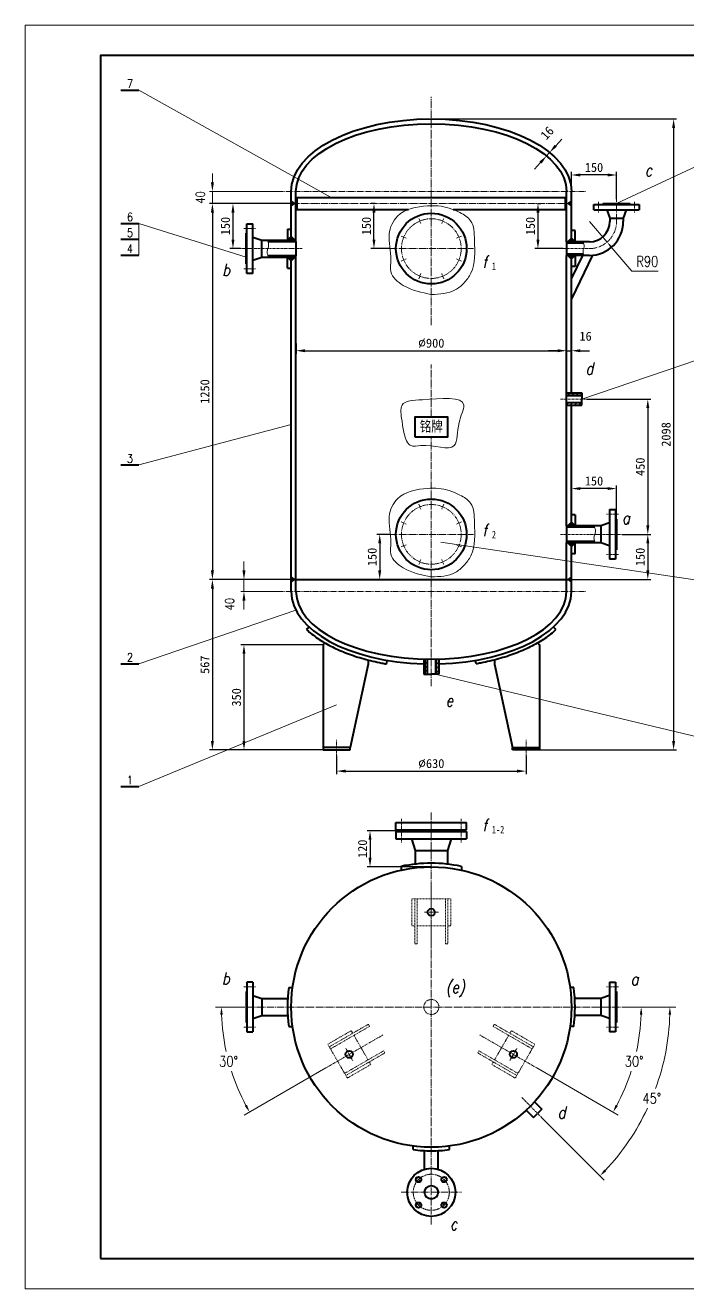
# Model space of a CAD drawing. Extents: x 588 to 20766, y -3362 to 2644.
# Drawn here: x 14826 to 17029, y -1827 to 2373 of the extents above; entities that cross this region are included whole.
import ezdxf
from ezdxf.enums import TextEntityAlignment as Align

# ---------------------------------------------------------------- set-up
doc = ezdxf.new("R2010")
doc.units = 0
doc.header["$LTSCALE"] = 10
doc.header["$PDMODE"] = 1
for name, pattern in [('JXX-L', [2.95, 1.9, -0.25, 0.15, -0.25, 0.15, -0.25]), ('XX-S', [0.5, 0.3, -0.2]), ('ZXX-L', [3.28, 2.5, -0.3, 0.18, -0.3]), ('ZXX-S', [1.27, 0.75, -0.2, 0.12, -0.2])]:
    doc.linetypes.add(name, pattern=pattern)
doc.layers.get('Defpoints').update_dxf_attribs({"linetype": 'CONTINUOUS'})
doc.layers.add('5剖面线层', color=2, linetype='CONTINUOUS')
for name, color, linetype, lineweight in [('A 粗实线', 1, 'CONTINUOUS', 40), ('B 细实线', 7, 'CONTINUOUS', 18), ('C 文 字', 2, 'CONTINUOUS', 20), ('D 短中心线', 3, 'ZXX-S', 18), ('E 长中心线', 3, 'ZXX-L', 18), ('F 短虚线', 6, 'XX-S', 20), ('I 长双点线', 3, 'JXX-L', 18), ('J 标注尺寸', 2, 'CONTINUOUS', 18)]:
    doc.layers.add(name, color=color, linetype=linetype, lineweight=lineweight)
doc.styles.add('ITALICT', font='ITALICT.shx', dxfattribs={"width": 0.7})
doc.styles.add('ROMANC', font='romanc', dxfattribs={"width": 0.7, "height": 6})
doc.styles.get("Standard").update_dxf_attribs({"font": 'SIMFANG.TTF'})
doc.styles.add('style2', font='SIMFANG.TTF', dxfattribs={"width": 0.7})
doc.styles.add('TH_GBDIM', font='romans.shx', dxfattribs={"width": 0.8, "bigfont": 'gbcbig.shx'})
doc.styles.add('标题中文', font='SIMFANG.TTF', dxfattribs={"width": 0.7})
doc.dimstyles.new('TH_GBDIM', dxfattribs={"dimscale": 10, "dimtxt": 3.5, "dimasz": 2.5, "dimexe": 2, "dimexo": 0, "dimgap": 1.5, "dimtad": 1, "dimdec": 1, "dimzin": 0, "dimdsep": 46, "dimtxsty": 'TH_GBDIM', "dimcen": 2.5, "dimclrd": 130, "dimclre": 130, "dimclrt": 3, "dimadec": 0, "dimazin": 0, "dimtfac": 0.714286, "dimtdec": 1, "dimtmove": 0, "dimatfit": 3, "dimfxl": 0, "dimtolj": 1, "dimtzin": 0, "dimlwd": -1, "dimlwe": -1, "dimarcsym": 0})
doc.dimstyles.new('通用标注4.0', dxfattribs={"dimscale": 10, "dimtxt": 3, "dimasz": 3, "dimexe": 1, "dimexo": 0, "dimgap": 1, "dimtad": 1, "dimdec": 0, "dimzin": 0, "dimdsep": 46, "dimtxsty": 'Standard', "dimcen": 0, "dimadec": 0, "dimazin": 0, "dimtfac": 0.375, "dimtdec": 0, "dimtmove": 2, "dimatfit": 3, "dimfxl": 0, "dimtzin": 0, "dimarcsym": 0})
pattern_1 = [(45, (-70.5965, 0), (-6.735192, 6.735192), [])]

# ---------------------------------------------------------------- blocks, each defined once
blk = doc.blocks.new('*D97')
at = {"layer": 'C 文 字', "color": 0, "lineweight": -2}
for p, q in [((16176.4, 2061.7), (16992.1, 2061.7)), ((16982.1, 2031.7), (16982.1, -6)), ((16536.4, -36), (16992.1, -36))]:
    blk.add_line(p, q, dxfattribs=at)
at = {"layer": 'C 文 字', "color": 0}
for points in [[(16977.1, 2031.7), (16987.1, 2031.7), (16982.1, 2061.7)], [(16977.1, -6), (16987.1, -6), (16982.1, -36)]]:
    blk.add_solid(points, dxfattribs=at)
at = {"layer": 'Defpoints', "color": 0}
for p in [(16176.4, 2061.7), (16536.4, -36), (16982.1, -36)]:
    blk.add_point(p, dxfattribs=at)
at = {"layer": 'C 文 字', "color": 0, "insert": (16957.1, 1012.9), "char_height": 30, "attachment_point": 5, "rotation": 90}
blk.add_mtext('2098', dxfattribs=at)
blk = doc.blocks.new('*D96')
at = {"layer": 'C 文 字', "color": 0, "lineweight": -2}
for p, q in [((15581.4, 530.7), (15438.4, 530.7)), ((15448.4, 500.7), (15448.4, -6)), ((15714.4, -36), (15438.4, -36))]:
    blk.add_line(p, q, dxfattribs=at)
at = {"layer": 'C 文 字', "color": 0}
for points in [[(15443.4, 500.7), (15453.4, 500.7), (15448.4, 530.7)], [(15443.4, -6), (15453.4, -6), (15448.4, -36)]]:
    blk.add_solid(points, dxfattribs=at)
at = {"layer": 'Defpoints', "color": 0}
for p in [(15581.4, 530.7), (15448.4, -36), (15714.4, -36)]:
    blk.add_point(p, dxfattribs=at)
at = {"layer": 'C 文 字', "color": 0, "insert": (15423.4, 247.4), "char_height": 30, "attachment_point": 5, "rotation": 90}
blk.add_mtext('567', dxfattribs=at)
blk = doc.blocks.new('*D95')
at = {"layer": 'C 文 字', "color": 0, "lineweight": -2}
for p, q in [((15861.4, -55.4), (15861.4, -116.2)), ((16491.4, -55.4), (16491.4, -116.2)), ((15891.4, -106.2), (16461.4, -106.2))]:
    blk.add_line(p, q, dxfattribs=at)
at = {"layer": 'C 文 字', "color": 0}
for points in [[(15891.4, -101.2), (15891.4, -111.2), (15861.4, -106.2)], [(16461.4, -101.2), (16461.4, -111.2), (16491.4, -106.2)]]:
    blk.add_solid(points, dxfattribs=at)
at = {"layer": 'Defpoints', "color": 0}
for p in [(15861.4, -55.4), (16491.4, -55.4), (16491.4, -106.2)]:
    blk.add_point(p, dxfattribs=at)
at = {"layer": 'C 文 字', "color": 0, "insert": (16176.4, -81.2), "char_height": 30, "attachment_point": 5}
blk.add_mtext('{\\Ftxt.shx;%%c}630', dxfattribs=at)
blk = doc.blocks.new('*D86')
at = {"layer": 'Defpoints', "color": 0}
for p in [(15816.4, 314), (15553.4, -36), (15816.4, -36)]:
    blk.add_point(p, dxfattribs=at)
at = {"layer": 'J 标注尺寸', "color": 0, "lineweight": -2}
for p, q in [((15816.4, 314), (15543.4, 314)), ((15553.4, 284), (15553.4, -6)), ((15816.4, -36), (15543.4, -36))]:
    blk.add_line(p, q, dxfattribs=at)
at = {"layer": 'J 标注尺寸', "color": 0}
for points in [[(15548.4, 284), (15558.4, 284), (15553.4, 314)], [(15548.4, -6), (15558.4, -6), (15553.4, -36)]]:
    blk.add_solid(points, dxfattribs=at)
at = {"layer": 'J 标注尺寸', "color": 0, "insert": (15528.4, 139), "char_height": 30, "attachment_point": 5, "rotation": 90}
blk.add_mtext('350', dxfattribs=at)
blk = doc.blocks.new('*D100')
at = {"layer": 'B 细实线', "color": 130}
for p, q in [((16702.4, 1720.7), (16760.9, 1652.3)), ((16777.1, 1633.4), (16843.7, 1555.6)), ((16843.7, 1555.6), (16930.7, 1555.6))]:
    blk.add_line(p, q, dxfattribs=at)
blk.add_solid([(16780.3, 1636.1), (16774, 1630.6), (16760.9, 1652.3)], dxfattribs=at)
at = {"layer": 'Defpoints', "color": 0}
for p in [(16702.4, 1720.7), (16760.9, 1652.3)]:
    blk.add_point(p, dxfattribs=at)
at = {"layer": 'B 细实线', "color": 3, "insert": (16894.7, 1588.1), "char_height": 35, "attachment_point": 5, "style": 'TH_GBDIM'}
blk.add_mtext('\\A1;R90{}{}', dxfattribs=at)
blk = doc.blocks.new('*D87')
at = {"layer": 'C 文 字', "color": 0, "lineweight": -2}
for p, q in [((15622.1, 1780.7), (15438.4, 1780.7)), ((15448.4, 1750.7), (15448.4, 560.7)), ((15726.4, 530.7), (15438.4, 530.7))]:
    blk.add_line(p, q, dxfattribs=at)
at = {"layer": 'C 文 字', "color": 0}
for points in [[(15443.4, 1750.7), (15453.4, 1750.7), (15448.4, 1780.7)], [(15443.4, 560.7), (15453.4, 560.7), (15448.4, 530.7)]]:
    blk.add_solid(points, dxfattribs=at)
at = {"layer": 'Defpoints', "color": 0}
for p in [(15622.1, 1780.7), (15448.4, 530.7), (15726.4, 530.7)]:
    blk.add_point(p, dxfattribs=at)
at = {"layer": 'C 文 字', "color": 0, "insert": (15423.4, 1155.7), "char_height": 30, "attachment_point": 5, "rotation": 90}
blk.add_mtext('1250', dxfattribs=at)
blk = doc.blocks.new('*D92')
at = {"layer": 'C 文 字', "color": 0, "lineweight": -2}
for p, q in [((16792.4, 731.7), (16792.4, 843)), ((16642.4, 838.1), (16642.4, 823)), ((16762.4, 833), (16672.4, 833))]:
    blk.add_line(p, q, dxfattribs=at)
at = {"layer": 'C 文 字', "color": 0}
for points in [[(16672.4, 838), (16672.4, 828), (16642.4, 833)], [(16762.4, 838), (16762.4, 828), (16792.4, 833)]]:
    blk.add_solid(points, dxfattribs=at)
at = {"layer": 'Defpoints', "color": 0}
for p in [(16642.4, 838.1), (16642.4, 833), (16792.4, 731.7)]:
    blk.add_point(p, dxfattribs=at)
at = {"layer": 'C 文 字', "color": 0, "insert": (16717.4, 858), "char_height": 30, "attachment_point": 5}
blk.add_mtext('150', dxfattribs=at)
blk = doc.blocks.new('*D91')
at = {"layer": 'C 文 字', "color": 0, "lineweight": -2}
for p, q in [((16693, 1130.7), (16906.3, 1130.7)), ((16896.3, 1100.7), (16896.3, 710.7)), ((16849.9, 680.7), (16906.3, 680.7))]:
    blk.add_line(p, q, dxfattribs=at)
at = {"layer": 'C 文 字', "color": 0}
for points in [[(16891.3, 1100.7), (16901.3, 1100.7), (16896.3, 1130.7)], [(16891.3, 710.7), (16901.3, 710.7), (16896.3, 680.7)]]:
    blk.add_solid(points, dxfattribs=at)
at = {"layer": 'Defpoints', "color": 0}
for p in [(16693, 1130.7), (16849.9, 680.7), (16896.3, 680.7)]:
    blk.add_point(p, dxfattribs=at)
at = {"layer": 'C 文 字', "color": 0, "insert": (16871.3, 905.7), "char_height": 30, "attachment_point": 5, "rotation": 90}
blk.add_mtext('450', dxfattribs=at)
blk = doc.blocks.new('*D90')
at = {"layer": 'C 文 字', "color": 0, "lineweight": -2}
for p, q in [((16811.4, 680.7), (16906.3, 680.7)), ((16896.3, 650.7), (16896.3, 560.7)), ((16626.4, 530.7), (16906.3, 530.7))]:
    blk.add_line(p, q, dxfattribs=at)
at = {"layer": 'C 文 字', "color": 0}
for points in [[(16891.3, 650.7), (16901.3, 650.7), (16896.3, 680.7)], [(16891.3, 560.7), (16901.3, 560.7), (16896.3, 530.7)]]:
    blk.add_solid(points, dxfattribs=at)
at = {"layer": 'Defpoints', "color": 0}
for p in [(16811.4, 680.7), (16626.4, 530.7), (16896.3, 530.7)]:
    blk.add_point(p, dxfattribs=at)
at = {"layer": 'C 文 字', "color": 0, "insert": (16871.3, 605.7), "char_height": 30, "attachment_point": 5, "rotation": 90}
blk.add_mtext('150', dxfattribs=at)
blk = doc.blocks.new('*D102')
at = {"layer": 'C 文 字', "color": 0}
for p, q in [((15553.4, 560.7), (15553.4, 590.7)), ((15604.6, 530.7), (15543.4, 530.7)), ((15553.4, 490.7), (15553.4, 530.7)), ((15666.3, 490.7), (15543.4, 490.7)), ((15553.4, 460.7), (15553.4, 430.7))]:
    blk.add_line(p, q, dxfattribs=at)
for points in [[(15548.4, 560.7), (15558.4, 560.7), (15553.4, 530.7)], [(15548.4, 460.7), (15558.4, 460.7), (15553.4, 490.7)]]:
    blk.add_solid(points, dxfattribs=at)
at = {"layer": 'Defpoints', "color": 0}
for p in [(15553.4, 530.7), (15604.6, 530.7), (15666.3, 490.7)]:
    blk.add_point(p, dxfattribs=at)
at = {"layer": 'C 文 字', "color": 0, "insert": (15505.4, 449), "char_height": 30, "attachment_point": 5, "rotation": 90, "style": 'TH_GBDIM'}
blk.add_mtext('40', dxfattribs=at)
blk = doc.blocks.new('*D98')
at = {"layer": 'C 文 字', "color": 0, "lineweight": -2}
for p, q in [((15726.4, 1315.5), (15726.4, 1281.2)), ((16626.4, 1315.5), (16626.4, 1281.2)), ((15756.4, 1291.2), (16596.4, 1291.2))]:
    blk.add_line(p, q, dxfattribs=at)
at = {"layer": 'C 文 字', "color": 0}
for points in [[(15756.4, 1296.2), (15756.4, 1286.2), (15726.4, 1291.2)], [(16596.4, 1296.2), (16596.4, 1286.2), (16626.4, 1291.2)]]:
    blk.add_solid(points, dxfattribs=at)
at = {"layer": 'Defpoints', "color": 0}
for p in [(15726.4, 1315.5), (16626.4, 1315.5), (16626.4, 1291.2)]:
    blk.add_point(p, dxfattribs=at)
at = {"layer": 'C 文 字', "color": 0, "insert": (16176.4, 1316.2), "char_height": 30, "attachment_point": 5}
blk.add_mtext('{\\Ftxt.shx;%%c}900', dxfattribs=at)
blk = doc.blocks.new('*D99')
at = {"layer": 'C 文 字', "color": 0, "lineweight": -2}
for p, q in [((16596.4, 1291.2), (16566.4, 1291.2)), ((16626.4, 1279.2), (16626.4, 1301.2)), ((16626.4, 1291.2), (16642.4, 1291.2)), ((16642.4, 1279.2), (16642.4, 1301.2)), ((16672.4, 1291.2), (16702.4, 1291.2))]:
    blk.add_line(p, q, dxfattribs=at)
at = {"layer": 'C 文 字', "color": 0}
for points in [[(16596.4, 1296.2), (16596.4, 1286.2), (16626.4, 1291.2)], [(16672.4, 1296.2), (16672.4, 1286.2), (16642.4, 1291.2)]]:
    blk.add_solid(points, dxfattribs=at)
at = {"layer": 'Defpoints', "color": 0}
for p in [(16626.4, 1279.2), (16642.4, 1291.2), (16642.4, 1279.2)]:
    blk.add_point(p, dxfattribs=at)
at = {"layer": 'C 文 字', "color": 0, "insert": (16689.3, 1339.2), "char_height": 30, "attachment_point": 5}
blk.add_mtext('16', dxfattribs=at)
blk = doc.blocks.new('*D93')
at = {"layer": 'C 文 字', "color": 0, "lineweight": -2}
for p, q in [((16642.4, 1794.9), (16642.4, 1885.4)), ((16762.4, 1875.4), (16672.4, 1875.4)), ((16792.4, 1794.9), (16792.4, 1885.4))]:
    blk.add_line(p, q, dxfattribs=at)
at = {"layer": 'C 文 字', "color": 0}
for points in [[(16672.4, 1880.4), (16672.4, 1870.4), (16642.4, 1875.4)], [(16762.4, 1880.4), (16762.4, 1870.4), (16792.4, 1875.4)]]:
    blk.add_solid(points, dxfattribs=at)
at = {"layer": 'Defpoints', "color": 0}
for p in [(16642.4, 1875.4), (16642.4, 1794.9), (16792.4, 1794.9)]:
    blk.add_point(p, dxfattribs=at)
at = {"layer": 'C 文 字', "color": 0, "insert": (16717.4, 1900.4), "char_height": 30, "attachment_point": 5}
blk.add_mtext('150', dxfattribs=at)
blk = doc.blocks.new('*D101')
at = {"layer": 'C 文 字', "color": 0}
for p, q in [((15448.4, 1850.7), (15448.4, 1880.7)), ((15666.3, 1820.7), (15438.4, 1820.7)), ((15448.4, 1780.7), (15448.4, 1820.7)), ((15666.3, 1780.7), (15438.4, 1780.7)), ((15448.4, 1750.7), (15448.4, 1720.7))]:
    blk.add_line(p, q, dxfattribs=at)
for points in [[(15443.4, 1850.7), (15453.4, 1850.7), (15448.4, 1820.7)], [(15443.4, 1750.7), (15453.4, 1750.7), (15448.4, 1780.7)]]:
    blk.add_solid(points, dxfattribs=at)
at = {"layer": 'Defpoints', "color": 0}
for p in [(15448.4, 1820.7), (15666.3, 1820.7), (15666.3, 1780.7)]:
    blk.add_point(p, dxfattribs=at)
at = {"layer": 'C 文 字', "color": 0, "insert": (15408.4, 1800.7), "char_height": 30, "attachment_point": 5, "rotation": 90, "style": 'TH_GBDIM'}
blk.add_mtext('40', dxfattribs=at)
blk = doc.blocks.new('*D88')
at = {"layer": 'C 文 字', "color": 0, "lineweight": -2}
for p, q in [((15730.4, 1780.7), (15506.8, 1780.7)), ((15516.8, 1750.7), (15516.8, 1660.7)), ((15541.4, 1630.7), (15506.8, 1630.7))]:
    blk.add_line(p, q, dxfattribs=at)
at = {"layer": 'C 文 字', "color": 0}
for points in [[(15511.8, 1750.7), (15521.8, 1750.7), (15516.8, 1780.7)], [(15511.8, 1660.7), (15521.8, 1660.7), (15516.8, 1630.7)]]:
    blk.add_solid(points, dxfattribs=at)
at = {"layer": 'Defpoints', "color": 0}
for p in [(15730.4, 1780.7), (15516.8, 1630.7), (15541.4, 1630.7)]:
    blk.add_point(p, dxfattribs=at)
at = {"layer": 'C 文 字', "color": 0, "insert": (15491.8, 1705.7), "char_height": 30, "attachment_point": 5, "rotation": 90}
blk.add_mtext('150', dxfattribs=at)
blk = doc.blocks.new('*D89')
at = {"layer": 'C 文 字', "color": 0, "lineweight": -2}
for p, q in [((16529.6, 1780.7), (16541, 1780.7)), ((16531, 1750.7), (16531, 1660.7)), ((16614.6, 1630.7), (16521, 1630.7))]:
    blk.add_line(p, q, dxfattribs=at)
at = {"layer": 'C 文 字', "color": 0}
for points in [[(16526, 1750.7), (16536, 1750.7), (16531, 1780.7)], [(16526, 1660.7), (16536, 1660.7), (16531, 1630.7)]]:
    blk.add_solid(points, dxfattribs=at)
at = {"layer": 'Defpoints', "color": 0}
for p in [(16529.6, 1780.7), (16531, 1630.7), (16614.6, 1630.7)]:
    blk.add_point(p, dxfattribs=at)
at = {"layer": 'C 文 字', "color": 0, "insert": (16506, 1705.7), "char_height": 30, "attachment_point": 5, "rotation": 90}
blk.add_mtext('150', dxfattribs=at)
blk = doc.blocks.new('*D94')
at = {"layer": 'C 文 字', "color": 0, "lineweight": -2}
for p, q in [((16590, 1972.5), (16610.1, 1994.8)), ((16570.6, 1929.3), (16552.3, 1945.7)), ((16559.7, 1939), (16569.9, 1950.3)), ((16580.7, 1940.5), (16562.5, 1957)), ((16539.6, 1916.7), (16519.5, 1894.5))]:
    blk.add_line(p, q, dxfattribs=at)
at = {"layer": 'C 文 字', "color": 0}
for points in [[(16586.3, 1975.9), (16593.7, 1969.2), (16569.9, 1950.3)], [(16535.9, 1920.1), (16543.4, 1913.4), (16559.7, 1939)]]:
    blk.add_solid(points, dxfattribs=at)
at = {"layer": 'Defpoints', "color": 0}
for p in [(16569.9, 1950.3), (16580.7, 1940.5), (16570.6, 1929.3)]:
    blk.add_point(p, dxfattribs=at)
at = {"layer": 'C 文 字', "color": 0, "insert": (16561.6, 2014.9), "char_height": 30, "attachment_point": 5, "rotation": 47.9231}
blk.add_mtext('16', dxfattribs=at)
blk = doc.blocks.new('*D105')
at = {"layer": 'B 细实线', "color": 130}
for p, q in [((16810.1, -890.4), (16989.9, -890.4)), ((16543.3, -1257.3), (16751.6, -1465.6))]:
    blk.add_line(p, q, dxfattribs=at)
for start, end in [(340.0178, 358.1949), (316.8051, 334.9355)]:
    blk.add_arc((16176.4, -890.4), 793.6, start, end, dxfattribs=at)
for points in [[(16965.4, -915.3), (16973.7, -915.4), (16969.9, -890.4)], [(16757.9, -1436.4), (16751.9, -1430.6), (16737.5, -1451.5)]]:
    blk.add_solid(points, dxfattribs=at)
at = {"layer": 'Defpoints', "color": 0}
for p in [(15530.9, -890.4), (16810.1, -890.4), (16477.4, -1191.4), (16543.3, -1257.3), (16863.6, -1287.1)]:
    blk.add_point(p, dxfattribs=at)
at = {"layer": 'B 细实线', "color": 3, "insert": (16909.5, -1194), "char_height": 35, "attachment_point": 5, "style": 'TH_GBDIM'}
blk.add_mtext('\\A1;45%%d{}{}', dxfattribs=at)
blk = doc.blocks.new('*D104')
at = {"layer": 'B 细实线', "color": 130}
for p, q in [((15542.6, -890.4), (15458.3, -890.4)), ((15825.6, -1092.9), (15554.5, -1249.4))]:
    blk.add_line(p, q, dxfattribs=at)
for start, end in [(182.0522, 192.2547), (197.781, 207.9478)]:
    blk.add_arc((16176.4, -890.4), 698, start, end, dxfattribs=at)
for points in [[(15474.6, -915.4), (15483, -915.3), (15478.3, -890.4)], [(15563.4, -1215.5), (15556.1, -1219.5), (15571.9, -1239.4)]]:
    blk.add_solid(points, dxfattribs=at)
at = {"layer": 'Defpoints', "color": 0}
for p in [(15542.6, -890.4), (16821.8, -890.4), (16015.3, -983.4), (15489, -1011.6), (15825.6, -1092.9)]:
    blk.add_point(p, dxfattribs=at)
at = {"layer": 'B 细实线', "color": 3, "insert": (15502.1, -1071), "char_height": 35, "attachment_point": 5, "style": 'TH_GBDIM'}
blk.add_mtext('\\A1;30%%d{}{}', dxfattribs=at)
blk = doc.blocks.new('*D103')
at = {"layer": 'B 细实线', "color": 130}
for p, q in [((16810.1, -890.4), (16894.4, -890.4)), ((16527.1, -1092.9), (16798.2, -1249.4))]:
    blk.add_line(p, q, dxfattribs=at)
for start, end in [(347.7453, 357.9478), (332.0522, 342.219)]:
    blk.add_arc((16176.4, -890.4), 698, start, end, dxfattribs=at)
for points in [[(16869.8, -915.3), (16878.1, -915.4), (16874.4, -890.4)], [(16796.6, -1219.5), (16789.3, -1215.5), (16780.9, -1239.4)]]:
    blk.add_solid(points, dxfattribs=at)
at = {"layer": 'Defpoints', "color": 0}
for p in [(15530.9, -890.4), (16810.1, -890.4), (16337.4, -983.4), (16527.1, -1092.9), (16832.3, -1129.1)]:
    blk.add_point(p, dxfattribs=at)
at = {"layer": 'B 细实线', "color": 3, "insert": (16850.6, -1071), "char_height": 35, "attachment_point": 5, "style": 'TH_GBDIM'}
blk.add_mtext('\\A1;30%%d{}{}', dxfattribs=at)
blk = doc.blocks.new('*D107')
at = {"layer": 'C 文 字', "color": 0, "lineweight": -2}
for p, q in [((16095.4, -304.4), (15962.6, -304.4)), ((15972.6, -334.4), (15972.6, -394.4)), ((16176.4, -424.4), (15962.6, -424.4))]:
    blk.add_line(p, q, dxfattribs=at)
at = {"layer": 'C 文 字', "color": 0}
for points in [[(15967.6, -334.4), (15977.6, -334.4), (15972.6, -304.4)], [(15967.6, -394.4), (15977.6, -394.4), (15972.6, -424.4)]]:
    blk.add_solid(points, dxfattribs=at)
at = {"layer": 'Defpoints', "color": 0}
for p in [(16095.4, -304.4), (15972.6, -424.4), (16176.4, -424.4)]:
    blk.add_point(p, dxfattribs=at)
at = {"layer": 'C 文 字', "color": 0, "insert": (15947.6, -364.4), "char_height": 30, "attachment_point": 5, "rotation": 90}
blk.add_mtext('120', dxfattribs=at)
blk = doc.blocks.new('*D108')
at = {"layer": 'C 文 字', "color": 0, "lineweight": -2}
for p, q in [((15989.2, 1780.7), (15975.7, 1780.7)), ((15985.7, 1660.7), (15985.7, 1750.7)), ((16036.6, 1630.7), (15975.7, 1630.7))]:
    blk.add_line(p, q, dxfattribs=at)
at = {"layer": 'C 文 字', "color": 0}
for points in [[(15980.7, 1750.7), (15990.7, 1750.7), (15985.7, 1780.7)], [(15980.7, 1660.7), (15990.7, 1660.7), (15985.7, 1630.7)]]:
    blk.add_solid(points, dxfattribs=at)
at = {"layer": 'Defpoints', "color": 0}
for p in [(15985.7, 1780.7), (15989.2, 1780.7), (16036.6, 1630.7)]:
    blk.add_point(p, dxfattribs=at)
at = {"layer": 'C 文 字', "color": 0, "insert": (15960.7, 1705.7), "char_height": 30, "attachment_point": 5, "rotation": 90}
blk.add_mtext('150', dxfattribs=at)
blk = doc.blocks.new('*D109')
at = {"layer": 'C 文 字', "color": 0, "lineweight": -2}
for p, q in [((16036.6, 680.7), (15994.8, 680.7)), ((16004.8, 650.7), (16004.8, 560.7)), ((16036.6, 530.7), (15994.8, 530.7))]:
    blk.add_line(p, q, dxfattribs=at)
at = {"layer": 'C 文 字', "color": 0}
for points in [[(15999.8, 650.7), (16009.8, 650.7), (16004.8, 680.7)], [(15999.8, 560.7), (16009.8, 560.7), (16004.8, 530.7)]]:
    blk.add_solid(points, dxfattribs=at)
at = {"layer": 'Defpoints', "color": 0}
for p in [(16036.6, 680.7), (16004.8, 530.7), (16036.6, 530.7)]:
    blk.add_point(p, dxfattribs=at)
at = {"layer": 'C 文 字', "color": 0, "insert": (15979.8, 605.7), "char_height": 30, "attachment_point": 5, "rotation": 90}
blk.add_mtext('150', dxfattribs=at)

msp = doc.modelspace()

# ---------------------------------------------------------------- hatches: boundary and pattern name
at = {"layer": '5剖面线层'}
h = msp.add_hatch(dxfattribs=at)
h.set_pattern_fill('ANSI31', color=256, scale=3, style=0)
h.set_pattern_definition(pattern_1)
h.paths.add_polyline_path([(16676.36, 1150.73), (16626.36, 1150.73), (16626.36, 1144.25), (16676.36, 1144.25)])
h.paths.add_polyline_path([(16676.36, 1144.25), (16626.36, 1144.25), (16626.36, 1142.09), (16676.36, 1142.09)])
h.paths.add_polyline_path([(16676.36, 1119.36), (16626.36, 1119.36), (16626.36, 1117.2), (16676.36, 1117.2)])
h.paths.add_polyline_path([(16676.36, 1117.2), (16626.36, 1117.2), (16626.36, 1110.73), (16676.36, 1110.73)])
h = msp.add_hatch(dxfattribs=at)
h.set_pattern_fill('ANSI31', color=256, scale=3, style=0)
h.set_pattern_definition(pattern_1)
edge = h.paths.add_edge_path()
edge.add_ellipse((16176.36, 490.73), major_axis=(450, 0), ratio=0.5, start_angle=266.81526, end_angle=267.59593, ccw=False)
edge.add_line((16151.36, 266.07), (16151.36, 215.73))
edge.add_line((16151.36, 215.73), (16157.49, 215.73))
edge.add_line((16157.49, 215.73), (16157.49, 265.92))
edge = h.paths.add_edge_path()
edge.add_ellipse((16176.36, 490.73), major_axis=(450, 0), ratio=0.5, start_angle=267.59593, end_angle=268.24614, ccw=False)
edge.add_line((16157.49, 265.92), (16157.49, 215.73))
edge.add_line((16157.49, 215.73), (16162.59, 215.73))
edge.add_line((16162.59, 215.73), (16162.59, 265.83))
edge = h.paths.add_edge_path()
edge.add_ellipse((16176.36, 490.73), major_axis=(450, 0), ratio=0.5, start_angle=271.75386, end_angle=272.40407, ccw=False)
edge.add_line((16190.14, 265.83), (16190.14, 215.73))
edge.add_line((16190.14, 215.73), (16195.24, 215.73))
edge.add_line((16195.24, 215.73), (16195.24, 265.92))
edge = h.paths.add_edge_path()
edge.add_ellipse((16176.36, 490.73), major_axis=(450, 0), ratio=0.5, start_angle=272.40407, end_angle=273.18474, ccw=False)
edge.add_line((16195.24, 265.92), (16195.24, 215.73))
edge.add_line((16195.24, 215.73), (16201.36, 215.73))
edge.add_line((16201.36, 215.73), (16201.36, 266.07))

# ---------------------------------------------------------------- linework, layer by layer
at = {"layer": 'A 粗实线'}
for p, q in [((15143.64, 2157.91), (15203.81, 2157.91)), ((15710.36, 1659.23), (15710.36, 1820.73)), ((15726.36, 1659.23), (15726.36, 1820.73)), ((16626.36, 1653.23), (16626.36, 1820.73)), ((16642.36, 1653.23), (16642.36, 1820.73)), ((15726.36, 1800.73), (16626.36, 1800.73)), ((15730.36, 1760.73), (15730.36, 1800.73)), ((16622.36, 1760.73), (16622.36, 1800.73)), ((16717.36, 1777.73), (16867.36, 1777.73)), ((16717.36, 1759.73), (16717.36, 1777.73)), ((16748.36, 1780.73), (16836.36, 1780.73)), ((16748.36, 1777.73), (16748.36, 1780.73)), ((16836.36, 1780.73), (16836.36, 1777.73)), ((16867.36, 1777.73), (16867.36, 1759.73)), ((15726.36, 1760.73), (16100.32, 1760.73)), ((16248.6, 1760.73), (16626.36, 1760.73)), ((16717.36, 1759.73), (16867.36, 1759.73)), ((16760.36, 1759.73), (16769.86, 1731.73)), ((16769.86, 1731.73), (16769.86, 1720.73)), ((16769.86, 1731.73), (16814.86, 1731.73)), ((16824.36, 1759.73), (16814.86, 1731.73)), ((16814.86, 1731.73), (16814.86, 1720.73)), ((15143.64, 1714.7), (15203.81, 1714.7)), ((15560.36, 1579.73), (15560.36, 1681.73)), ((15560.36, 1681.73), (15563.36, 1681.73)), ((15563.36, 1548.23), (15563.36, 1713.23)), ((15563.36, 1713.23), (15583.36, 1713.23)), ((15583.36, 1548.23), (15583.36, 1713.23)), ((15698.36, 1695.73), (15698.36, 1659.23)), ((15698.36, 1695.73), (15710.36, 1695.73)), ((16654.36, 1690.73), (16642.36, 1690.73)), ((16654.36, 1653.23), (16654.36, 1690.73)), ((15143.64, 1662.03), (15203.81, 1662.03)), ((15560.36, 1602.23), (15560.36, 1659.23)), ((15583.36, 1668.73), (15612.36, 1659.23)), ((15612.36, 1602.23), (15612.36, 1659.23)), ((15612.36, 1659.23), (15726.36, 1659.23)), ((15632.87, 1654.23), (15726.65, 1654.23)), ((16682.77, 1649.23), (16626.18, 1649.23)), ((16702.36, 1653.23), (16626.36, 1653.23)), ((15143.64, 1609.36), (15203.81, 1609.36)), ((15583.36, 1592.73), (15612.36, 1602.23)), ((15612.36, 1602.23), (15726.36, 1602.23)), ((15633.11, 1607.23), (15726.65, 1607.23)), ((15698.36, 1565.73), (15698.36, 1602.23)), ((15710.36, 490.73), (15710.36, 1602.23)), ((15726.36, 490.73), (15726.36, 1602.23)), ((16682.92, 1612.23), (16626.18, 1612.23)), ((16626.36, 709.23), (16626.36, 1608.23)), ((16702.36, 1608.23), (16626.36, 1608.23)), ((16712.17, 1608.65), (16642.36, 1463.23)), ((16642.36, 1150.73), (16642.36, 1608.23)), ((16678.69, 1608.23), (16642.36, 1532.56)), ((16654.36, 1608.23), (16654.36, 1570.73)), ((15563.36, 1579.73), (15560.36, 1579.73)), ((15698.36, 1565.73), (15710.36, 1565.73)), ((16654.36, 1570.73), (16642.36, 1570.73)), ((15583.36, 1548.23), (15563.36, 1548.23)), ((16626.36, 1150.73), (16676.36, 1150.73)), ((16626.36, 1142.09), (16676.36, 1142.09)), ((16676.36, 1150.73), (16676.36, 1130.73)), ((16626.36, 1119.36), (16676.36, 1119.36)), ((16626.36, 1110.73), (16676.36, 1110.73)), ((16642.36, 709.23), (16642.36, 1110.73)), ((16676.36, 1110.73), (16676.36, 1130.73)), ((15143.64, 911.46), (15203.81, 911.46)), ((16769.36, 763.23), (16769.36, 598.23)), ((16769.36, 763.23), (16789.36, 763.23)), ((16789.36, 763.23), (16789.36, 598.23)), ((16654.36, 745.73), (16642.36, 745.73)), ((16654.36, 745.73), (16654.36, 709.23)), ((16769.36, 718.73), (16740.36, 709.23)), ((16789.36, 731.73), (16792.36, 731.73)), ((16792.36, 731.73), (16792.36, 629.73)), ((16719.62, 704.23), (16626.07, 704.23)), ((16740.36, 709.23), (16626.36, 709.23)), ((16740.36, 709.23), (16740.36, 652.23)), ((16792.36, 709.23), (16792.36, 652.23)), ((16719.86, 657.23), (16626.07, 657.23)), ((16626.36, 490.73), (16626.36, 652.23)), ((16740.36, 652.23), (16626.36, 652.23)), ((16642.36, 490.73), (16642.36, 652.23)), ((16654.36, 615.73), (16654.36, 652.23)), ((16769.36, 642.73), (16740.36, 652.23)), ((16654.36, 615.73), (16642.36, 615.73)), ((16789.36, 598.23), (16769.36, 598.23)), ((16792.36, 629.73), (16789.36, 629.73)), ((15710.36, 530.73), (16642.36, 530.73)), ((15761.81, 363.99), (15769.94, 372.82)), ((16590.92, 363.99), (16582.78, 372.82)), ((15822.38, 320.04), (15816.36, 314.03)), ((15816.36, 314.03), (15816.36, -35.97)), ((16530.35, 320.04), (16536.36, 314.03)), ((16536.36, 314.03), (16536.36, -35.97)), ((15966.36, 263.19), (15966.36, 249.4)), ((16027.36, 250.2), (16029.39, 262.03)), ((16151.36, 266.07), (16151.36, 215.73)), ((16162.59, 265.83), (16162.59, 215.73)), ((16190.14, 265.83), (16190.14, 215.73)), ((16201.36, 266.07), (16201.36, 215.73)), ((16325.37, 250.2), (16323.34, 262.03)), ((16386.36, 263.19), (16386.36, 249.4)), ((15143.64, 250.55), (15203.81, 250.55)), ((15966.36, 249.4), (15906.36, -27.97)), ((16151.36, 215.73), (16176.36, 215.73)), ((16201.36, 215.73), (16176.36, 215.73)), ((16386.36, 249.4), (16446.36, -27.97)), ((15906.36, -27.97), (15816.36, -27.97)), ((15816.36, -35.97), (15906.36, -35.97)), ((15906.36, -35.97), (15906.36, -27.97)), ((16446.36, -27.97), (16536.36, -27.97)), ((16446.36, -35.97), (16446.36, -27.97)), ((16536.36, -35.97), (16446.36, -35.97)), ((15143.64, -157.01), (15203.81, -157.01)), ((16058.86, -277.37), (16293.86, -277.37)), ((16058.86, -301.37), (16058.86, -277.37)), ((16293.86, -301.37), (16293.86, -277.37)), ((16058.86, -301.37), (16293.86, -301.37)), ((16058.86, -307.37), (16293.86, -307.37)), ((16058.86, -307.37), (16058.86, -331.37)), ((16058.86, -331.37), (16293.86, -331.37)), ((16095.36, -301.37), (16257.36, -301.37)), ((16095.36, -304.37), (16095.36, -301.37)), ((16095.36, -301.37), (16095.36, -304.37)), ((16095.36, -307.37), (16095.36, -304.37)), ((16095.36, -304.37), (16095.36, -307.37)), ((16095.36, -304.37), (16257.36, -304.37)), ((16095.36, -304.37), (16257.36, -304.37)), ((16095.36, -307.37), (16257.36, -307.37)), ((16110.36, -331.37), (16122.36, -370.37)), ((16242.36, -331.37), (16230.36, -370.37)), ((16257.36, -301.37), (16257.36, -304.37)), ((16257.36, -304.37), (16257.36, -301.37)), ((16257.36, -304.37), (16257.36, -307.37)), ((16257.36, -307.37), (16257.36, -304.37)), ((16293.86, -307.37), (16293.86, -331.37)), ((16122.36, -370.37), (16230.36, -370.37)), ((16122.36, -370.37), (16122.36, -415.43)), ((16230.36, -370.37), (16230.36, -415.43)), ((16076.36, -422.94), (16076.36, -435.22)), ((16276.36, -422.94), (16276.36, -435.22)), ((15560.36, -839.37), (15560.36, -941.37)), ((15563.36, -839.37), (15560.36, -839.37)), ((15563.36, -807.87), (15563.36, -972.87)), ((15583.36, -807.87), (15563.36, -807.87)), ((15583.36, -807.87), (15583.36, -972.87)), ((15702.8, -825.37), (15714.92, -825.37)), ((16649.92, -825.37), (16637.81, -825.37)), ((16769.36, -807.87), (16769.36, -972.87)), ((16769.36, -807.87), (16789.36, -807.87)), ((16789.36, -807.87), (16789.36, -972.87)), ((16789.36, -839.37), (16792.36, -839.37)), ((16792.36, -839.37), (16792.36, -941.37)), ((15560.36, -861.87), (15560.36, -918.87)), ((15583.36, -852.37), (15612.36, -861.87)), ((15612.36, -861.87), (15612.36, -918.87)), ((15612.36, -861.87), (15699.21, -861.87)), ((16740.36, -861.87), (16653.51, -861.87)), ((16769.36, -852.37), (16740.36, -861.87)), ((16740.36, -861.87), (16740.36, -918.87)), ((16792.36, -861.87), (16792.36, -918.87)), ((15583.36, -928.37), (15612.36, -918.87)), ((15612.36, -918.87), (15699.21, -918.87)), ((16740.36, -918.87), (16653.51, -918.87)), ((16769.36, -928.37), (16740.36, -918.87)), ((15560.36, -941.37), (15563.36, -941.37)), ((15702.8, -955.37), (15714.92, -955.37)), ((16649.92, -955.37), (16637.81, -955.37)), ((16792.36, -941.37), (16789.36, -941.37)), ((15563.36, -972.87), (15583.36, -972.87)), ((16789.36, -972.87), (16769.36, -972.87)), ((16519.71, -1205.43), (16544.06, -1229.78)), ((16491.43, -1233.72), (16515.77, -1258.06)), ((16515.77, -1258.06), (16529.92, -1243.92)), ((16544.06, -1229.78), (16529.92, -1243.92)), ((16116.36, -1364.59), (16116.36, -1352.49)), ((16153.86, -1429.6), (16153.86, -1367.84)), ((16198.86, -1429.6), (16198.86, -1367.84)), ((16236.36, -1364.59), (16236.36, -1352.49))]:
    msp.add_line(p, q, dxfattribs=at)
at = {"layer": 'A 粗实线', "color": 5}
msp.add_lwpolyline([(15076.08, -1726.88), (20666.08, -1726.88), (20666.08, 2273.11), (15076.08, 2273.11)], close=True, dxfattribs=at)
at = {"layer": 'A 粗实线'}
msp.add_lwpolyline([(16121.77, 1005.37), (16230.96, 1005.37), (16230.96, 1070.8), (16121.77, 1070.8)], close=True, dxfattribs=at)
for centre, radius in [((16176.36, 1630.73), 117.51), ((16176.36, 680.73), 117.51), ((16176.36, -890.37), 466), ((16176.36, -575.37), 12), ((15903.56, -1047.87), 12), ((16449.16, -1047.87), 12), ((16176.36, -1506.37), 80), ((16133.94, -1463.94), 9), ((16218.79, -1463.94), 9), ((16176.36, -1506.37), 22.5), ((16133.94, -1548.79), 9), ((16218.79, -1548.79), 9)]:
    msp.add_circle(centre, radius, dxfattribs=at)
for centre, radius, start, end in [((16702.36, 1720.73), 67.5, 270, 0), ((16702.36, 1720.73), 112.5, 270, 0), ((15277.27, 1630.73), 450, 356.36884, 3.63116), ((17075.8, 1630.73), 450, 177.13402, 182.86598), ((17075.46, 680.73), 450, 176.36884, 183.63116), ((16176.36, -890.37), 478, 77.92423, 102.07577), ((16176.36, -890.37), 478, 172.18452, 187.81548), ((16176.36, -890.37), 478, 352.18452, 7.81548), ((16176.36, -890.37), 478, 262.78904, 270), ((16176.36, -890.37), 478, 270, 277.21096)]:
    msp.add_arc(centre, radius, start, end, dxfattribs=at)
at = {"layer": 'A 粗实线', "extrusion": (0, 0, -1)}
for major_axis, ratio in [((466, 0), 0.5171674), ((450, 0), 0.5)]:
    msp.add_ellipse((16176.36, 1820.73), major_axis=major_axis, ratio=ratio, start_param=3.1415927, end_param=6.2831853, dxfattribs=at)
at = {"layer": 'A 粗实线'}
for major_axis, ratio, start_param, end_param in [((466, 0), 0.5171674, 3.1415927, 4.6587151), ((450, 0), 0.5, 3.1415927, 6.2831853), ((466, 0), 0.5171674, 4.7660628, 6.2831853)]:
    msp.add_ellipse((16176.36, 490.73), major_axis=major_axis, ratio=ratio, start_param=start_param, end_param=end_param, dxfattribs=at)
for points in [[(15761.81, 363.99), (15763.3, 362.62), (15764.82, 361.25), (15777.58, 349.98), (15790.05, 340.54), (15817.24, 322.68), (15831.96, 314.27), (15863.39, 298.61), (15880.09, 291.36), (15915.19, 278.13), (15933.58, 272.15), (15971.72, 261.55), (15991.47, 256.94), (16016.9, 252.05), (16022.11, 251.1), (16027.36, 250.2)], [(16590.92, 363.99), (16589.42, 362.62), (16587.91, 361.25), (16575.14, 349.98), (16562.67, 340.54), (16535.48, 322.68), (16520.76, 314.27), (16489.34, 298.61), (16472.63, 291.36), (16437.54, 278.13), (16419.14, 272.15), (16381, 261.55), (16361.26, 256.94), (16335.83, 252.05), (16330.61, 251.1), (16325.37, 250.2)]]:
    msp.add_open_spline(points, degree=3, knots=[3.6528215, 3.6528215, 3.6528215, 3.6528215, 3.67162285, 3.67162285, 3.80859174, 3.80859174, 3.94556064, 3.94556064, 4.08252953, 4.08252953, 4.21949842, 4.21949842, 4.35646731, 4.35646731, 4.39151382, 4.39151382, 4.39151382, 4.39151382], dxfattribs=at)
for points in [[(15726.36, 1780.73), (15710.36, 1791.93), (15710.36, 1769.53)], [(16626.36, 1780.73), (16642.36, 1791.93), (16642.36, 1769.53)], [(15726.36, 1659.23), (15710.36, 1675.23), (15694.36, 1659.23)], [(16626.36, 1653.23), (16642.36, 1669.23), (16658.36, 1653.23)], [(15726.36, 1602.23), (15710.36, 1586.23), (15694.36, 1602.23)], [(16626.36, 1608.23), (16642.36, 1592.23), (16658.36, 1608.23)], [(16626.36, 709.23), (16642.36, 725.23), (16658.36, 709.23)], [(16626.36, 652.23), (16642.36, 636.23), (16658.36, 652.23)], [(15726.36, 530.73), (15710.36, 519.53), (15710.36, 541.93)], [(16626.36, 530.73), (16642.36, 519.53), (16642.36, 541.93)]]:
    msp.add_solid(points, dxfattribs=at)
at = {"layer": 'B 细实线'}
for p, q in [((15843.11, 1800.73), (15203.81, 2157.91)), ((16792.36, 1780.73), (17166.53, 1955.98)), ((15560.36, 1602.23), (15203.81, 1714.7)), ((15203.81, 1662.03), (15203.81, 1714.7)), ((15203.81, 1609.36), (15203.81, 1662.03)), ((16676.36, 1130.73), (17166.53, 1296.21)), ((16626.36, 1144.25), (16676.36, 1144.25)), ((16626.36, 1117.2), (16676.36, 1117.2)), ((15710.36, 1046.48), (15203.81, 911.46)), ((16208.46, 655.19), (17166.53, 512.79)), ((15725.84, 429.13), (15203.81, 250.55)), ((16157.49, 265.92), (16157.49, 215.73)), ((16195.24, 265.92), (16195.24, 215.73)), ((16188.86, 215.73), (17166.53, -18.09)), ((15860.98, 113.56), (15203.81, -157.01))]:
    msp.add_line(p, q, dxfattribs=at)
msp.add_lwpolyline([(14826.08, -1826.88), (20766.08, -1826.88), (20766.08, 2373.11), (14826.08, 2373.11)], close=True, dxfattribs=at)
for points in [[(15635.36, 1602.23, -0.051394), (15631.5, 1612.08, -0.0747555), (15630.61, 1619.33, -0.0891729), (15632.99, 1630.73, 0.0891729), (15635.36, 1642.13, 0.0747555), (15634.48, 1649.37, 0.051394), (15630.61, 1659.23)], [(16680.97, 1653.23, -0.051394), (16684.02, 1645.45, -0.0747555), (16684.72, 1639.73, -0.0891729), (16682.85, 1630.73, 0.0891729), (16680.97, 1621.73, 0.0747555), (16681.67, 1616.01, 0.051394), (16684.72, 1608.23)], [(16717.36, 709.23, -0.051394), (16721.23, 699.37, -0.0747555), (16722.11, 692.13, -0.0891729), (16719.74, 680.73, 0.0891729), (16717.36, 669.33, 0.0747555), (16718.25, 662.08, 0.051394), (16722.11, 652.23)]]:
    msp.add_lwpolyline(points, format="xyb", dxfattribs=at)
for points in [[(16176.36, 1478.2), (16083.22, 1508.53), (16042.08, 1554.07), (16042.08, 1592.95), (16036.52, 1679.6), (16064.02, 1738.37), (16164.02, 1772.5), (16199.64, 1772.5), (16271.59, 1750.44), (16307.21, 1723.39), (16320.04, 1659.33), (16307.95, 1548.77), (16284.44, 1516.03), (16255.95, 1493.25), (16176.36, 1478.2)], [(16078.94, 1058.23), (16078.94, 1110.09), (16146.54, 1128.18), (16284.16, 1110.09), (16268.47, 1052.2), (16252.77, 976.23), (16141.71, 976.23), (16107.91, 976.23), (16086.18, 1014.82), (16078.94, 1058.23)], [(16176.36, 539.16), (16083.22, 569.48), (16042.08, 615.02), (16042.08, 653.9), (16036.52, 740.55), (16064.02, 799.32), (16164.02, 833.46), (16199.64, 833.46), (16271.59, 811.39), (16307.21, 784.34), (16320.04, 720.28), (16307.95, 609.72), (16284.44, 576.98), (16255.95, 554.2), (16176.36, 539.16)]]:
    msp.add_spline(points, degree=3, dxfattribs=at)
at = {"layer": 'D 短中心线'}
for p, q in [((16732.86, 1786.73), (16732.86, 1750.73)), ((16851.86, 1786.73), (16851.86, 1750.73)), ((16134.89, 1730.86), (16141.88, 1713.99)), ((16217.84, 1730.86), (16210.85, 1713.99)), ((15553.36, 1697.48), (15593.36, 1697.48)), ((16076.23, 1672.2), (16093.1, 1665.21)), ((16276.49, 1672.2), (16259.62, 1665.21)), ((15746.97, 1630.73), (15541.36, 1630.73)), ((16076.23, 1589.25), (16093.1, 1596.24)), ((16276.49, 1589.25), (16259.62, 1596.24)), ((16614.55, 1630.73), (16702.36, 1630.73)), ((15553.36, 1563.98), (15593.36, 1563.98)), ((16134.89, 1530.6), (16141.88, 1547.47)), ((16217.84, 1530.6), (16210.85, 1547.47)), ((16605.76, 1130.73), (16692.96, 1130.73)), ((16134.89, 780.86), (16141.88, 763.99)), ((16217.84, 780.86), (16210.85, 763.99)), ((16076.23, 722.2), (16093.1, 715.21)), ((16276.49, 722.2), (16259.62, 715.21)), ((16799.36, 747.48), (16759.36, 747.48)), ((16605.76, 680.73), (16811.36, 680.73)), ((16605.76, 680.73), (16811.36, 680.73)), ((16076.23, 639.25), (16093.1, 646.24)), ((16276.49, 639.25), (16259.62, 646.24)), ((16134.89, 580.6), (16141.88, 597.47)), ((16217.84, 580.6), (16210.85, 597.47)), ((16799.36, 613.98), (16759.36, 613.98)), ((15861.36, -55.39), (15861.36, -2.78)), ((16491.36, -55.39), (16491.36, -2.78)), ((16077.11, -265.37), (16077.11, -343.37)), ((16275.61, -265.37), (16275.61, -343.37)), ((16176.36, -485.37), (16176.36, -704.37)), ((16176.36, -575.37), (16152.36, -575.37)), ((16176.36, -575.37), (16200.36, -575.37)), ((15553.36, -823.62), (15593.36, -823.62)), ((16799.36, -823.62), (16759.36, -823.62)), ((15553.36, -957.12), (15593.36, -957.12)), ((16799.36, -957.12), (16759.36, -957.12)), ((15825.62, -1092.87), (16015.28, -983.37)), ((16527.1, -1092.87), (16337.44, -983.37)), ((15903.56, -1047.87), (15891.56, -1027.08)), ((15903.56, -1047.87), (15915.56, -1068.65)), ((16449.16, -1047.87), (16437.16, -1068.65)), ((16449.16, -1047.87), (16461.16, -1027.08)), ((16477.36, -1191.36), (16543.34, -1257.34)), ((16125.45, -1455.45), (16142.42, -1472.42)), ((16227.27, -1455.45), (16210.3, -1472.42)), ((16125.45, -1557.28), (16142.42, -1540.31)), ((16227.27, -1557.28), (16210.3, -1540.31))]:
    msp.add_line(p, q, dxfattribs=at)
at = {"layer": 'E 长中心线'}
for p, q in [((16176.36, 1376.15), (16176.36, 2135.73)), ((15710.36, 1780.73), (16642.36, 1780.73)), ((16792.36, 1720.73), (16792.36, 1794.94)), ((16036.56, 1630.73), (16316.16, 1630.73)), ((16176.36, 1070.8), (16176.36, 1245.45)), ((16176.36, 175.73), (16176.36, 1005.37)), ((16036.56, 680.73), (16316.16, 680.73)), ((16176.36, -243.48), (16176.36, -1613.02)), ((15530.92, -890.37), (16810.11, -890.37)), ((16076.46, -1506.37), (16276.26, -1506.37))]:
    msp.add_line(p, q, dxfattribs=at)
for centre, radius in [((16176.36, 1630.73), 99.25), ((16176.36, 680.73), 99.25), ((16176.36, -1506.37), 60)]:
    msp.add_circle(centre, radius, dxfattribs=at)
msp.add_arc((16702.36, 1720.73), 90, 270, 0, dxfattribs=at)
at = {"layer": 'F 短虚线'}
for p, q in [((16111.36, -530.37), (16111.36, -620.37)), ((16176.36, -530.37), (16111.36, -530.37)), ((16121.36, -530.37), (16121.36, -680.37)), ((16129.36, -680.37), (16129.36, -530.37)), ((16176.36, -530.37), (16241.36, -530.37)), ((16223.36, -680.37), (16223.36, -530.37)), ((16231.36, -530.37), (16231.36, -680.37)), ((16241.36, -530.37), (16241.36, -620.37)), ((16111.36, -620.37), (16121.36, -620.37)), ((16129.36, -620.37), (16176.36, -620.37)), ((16223.36, -620.37), (16176.36, -620.37)), ((16241.36, -620.37), (16231.36, -620.37)), ((16121.36, -680.37), (16129.36, -680.37)), ((16231.36, -680.37), (16223.36, -680.37)), ((15837.09, -1022.73), (15967, -947.73)), ((15971, -954.66), (15841.09, -1029.66)), ((15967, -947.73), (15971, -954.66)), ((16385.73, -947.73), (16381.73, -954.66)), ((16381.73, -954.66), (16511.63, -1029.66)), ((16515.63, -1022.73), (16385.73, -947.73)), ((15832.09, -1014.07), (15910.04, -969.07)), ((15910.04, -969.07), (15915.04, -977.73)), ((15919.04, -984.66), (15942.54, -1025.37)), ((16433.69, -984.66), (16410.19, -1025.37)), ((16442.69, -969.07), (16437.69, -977.73)), ((16520.63, -1014.07), (16442.69, -969.07)), ((15864.59, -1070.37), (15832.09, -1014.07)), ((16018, -1036.07), (15888.09, -1111.07)), ((15892.09, -1118), (16022, -1043)), ((15966.04, -1066.07), (15942.54, -1025.37)), ((16022, -1043), (16018, -1036.07)), ((16330.73, -1043), (16334.73, -1036.07)), ((16460.63, -1118), (16330.73, -1043)), ((16334.73, -1036.07), (16464.63, -1111.07)), ((16386.69, -1066.07), (16410.19, -1025.37)), ((16488.13, -1070.37), (16520.63, -1014.07)), ((15864.59, -1070.37), (15897.09, -1126.66)), ((15897.09, -1126.66), (15975.04, -1081.66)), ((15975.04, -1081.66), (15970.04, -1073)), ((16377.69, -1081.66), (16382.69, -1073)), ((16455.63, -1126.66), (16377.69, -1081.66)), ((16488.13, -1070.37), (16455.63, -1126.66))]:
    msp.add_line(p, q, dxfattribs=at)
msp.add_circle((16176.36, -890.37), 25, dxfattribs=at)
at = {"layer": 'I 长双点线'}
for p, q in [((15663.76, 1820.73), (16688.96, 1820.73)), ((15663.76, 490.73), (16688.96, 490.73))]:
    msp.add_line(p, q, dxfattribs=at)

# ---------------------------------------------------------------- texts
at = {"layer": 'C 文 字', "style": 'ROMANC', "width": 0.8}
for s, p in [('7', (15174.38, 2179.09)), ('6', (15174.38, 1735.88)), ('5', (15174.38, 1683.21)), ('4', (15174.38, 1630.54)), ('3', (15174.38, 932.65)), ('2', (15174.38, 271.74)), ('1', (15174.38, -135.83))]:
    msp.add_text(s, height=28.23, dxfattribs=at).set_placement(p, align=Align.MIDDLE)
at = {"layer": 'C 文 字', "style": 'ITALICT', "width": 0.8}
for s, p in [('c', (16886.41, 1871.19)), ('f', (16346.29, 1566.48)), ('b', (15480.79, 1539.64)), ('d', (16688.98, 1211.88)), ('f', (16346.29, 674.81)), (' a', (16788.5, 715.16)), ('e', (16224.19, 108.82)), ('f', (16346.29, -306.06)), ('b', (15479.76, -815.36)), ('(e)', (16224.19, -844.49)), (' a', (16817.26, -817.55)), ('d', (16596.44, -1260.72)), ('c', (16238.56, -1631.67))]:
    msp.add_text(s, height=40, dxfattribs=at).set_placement(p)
at = {"layer": 'J 标注尺寸'}
for s, height, style, width, p in [('1', 25.2, '标题中文', 0.7, (16377.64, 1559.25)), ('铭牌', 35, 'style2', 0.8, (16138.07, 1022.53)), ('2', 25.2, '标题中文', 0.7, (16377.64, 667.58)), ('1-2', 25.2, '标题中文', 0.7, (16377.64, -313.29))]:
    msp.add_text(s, height=height, dxfattribs=dict(at, style=style, width=width)).set_placement(p)

# ---------------------------------------------------------------- dimensions: what is measured, and where the dimension line sits
at = {"layer": 'B 细实线'}
dim = msp.add_radius_dim(center=(16702.36, 1720.73), mpoint=(16760.88, 1652.35), text='R90{}{}', dimstyle='TH_GBDIM', override={"dimtoh": 1, "dimsd1": 0, "dimclrt": 3, "dimtofl": 1, "dimatfit": 0}, dxfattribs=at)
dim.commit()
dim.dimension.update_dxf_attribs({"geometry": '*D100', "text_midpoint": (16894.65, 1555.63), "dimtype": 164})
for base, line1, line2, text, picture, middle in [((15488.95, -1011.58), ((15825.62, -1092.87), (16015.28, -983.37)), ((16821.8, -890.37), (15542.62, -890.37)), '30%%d{}{}', '*D104', (15502.13, -1071.03)), ((16863.6, -1287.14), ((15530.92, -890.37), (16810.11, -890.37)), ((16477.36, -1191.36), (16543.34, -1257.34)), '45%%d{}{}', '*D105', (16909.51, -1194.04)), ((16832.28, -1129.1), ((16527.1, -1092.87), (16337.44, -983.37)), ((15530.92, -890.37), (16810.11, -890.37)), '30%%d{}{}', '*D103', (16850.6, -1071.03))]:
    dim = msp.add_angular_dim_2l(base=base, line1=line1, line2=line2, text=text, dimstyle='TH_GBDIM', override={"dimtad": 0, "dimtih": 1, "dimtoh": 1, "dimclrt": 3}, dxfattribs=at)
    dim.commit()
    dim.dimension.update_dxf_attribs({"geometry": picture, "text_midpoint": middle})
at = {"layer": 'C 文 字'}
for base, p1, p2, picture, middle in [((16982.11, -35.97), (16176.36, 2061.73), (16536.36, -35.97), '*D97', (16957.11, 1012.88)), ((15448.39, 530.73), (15622.07, 1780.73), (15726.36, 530.73), '*D87', (15423.39, 1155.73)), ((15516.79, 1630.73), (15730.36, 1780.73), (15541.36, 1630.73), '*D88', (15491.79, 1705.73)), ((15985.72, 1780.73), (16036.56, 1630.73), (15989.24, 1780.73), '*D108', (15960.72, 1705.73)), ((16530.98, 1630.73), (16529.55, 1780.73), (16614.55, 1630.73), '*D89', (16505.98, 1705.73)), ((16896.31, 680.73), (16692.96, 1130.73), (16849.92, 680.73), '*D91', (16871.31, 905.73)), ((16004.78, 530.73), (16036.56, 680.73), (16036.56, 530.73), '*D109', (15979.78, 605.73)), ((16896.31, 530.73), (16811.36, 680.73), (16626.36, 530.73), '*D90', (16871.31, 605.73)), ((15448.39, -35.97), (15581.38, 530.73), (15714.36, -35.97), '*D96', (15423.39, 247.38)), ((15972.63, -424.37), (16095.36, -304.37), (16176.36, -424.37), '*D107', (15947.63, -364.37))]:
    dim = msp.add_linear_dim(base=base, p1=p1, p2=p2, angle=90, dimstyle='通用标注4.0', dxfattribs=at)
    dim.commit()
    dim.dimension.update_dxf_attribs({"geometry": picture, "text_midpoint": middle})
dim = msp.add_linear_dim(base=(16569.91, 1950.27), p1=(16570.55, 1929.26), p2=(16580.72, 1940.52), angle=47.92314, text='16', dimstyle='通用标注4.0', dxfattribs=at)
dim.commit()
dim.dimension.update_dxf_attribs({"geometry": '*D94', "text_midpoint": (16561.58, 2014.9), "dimtype": 161})
for base, p1, p2, picture, middle in [((16642.36, 1875.39), (16792.36, 1794.94), (16642.36, 1794.94), '*D93', (16717.36, 1900.39)), ((16642.36, 833.01), (16792.36, 731.73), (16642.36, 838.08), '*D92', (16717.36, 858.01))]:
    dim = msp.add_linear_dim(base=base, p1=p1, p2=p2, dimstyle='通用标注4.0', dxfattribs=at)
    dim.commit()
    dim.dimension.update_dxf_attribs({"geometry": picture, "text_midpoint": middle})
dim = msp.add_linear_dim(base=(15448.39, 1820.73), p1=(15666.32, 1780.73), p2=(15666.32, 1820.73), angle=90, dimstyle='通用标注4.0', override={"dimtxsty": 'TH_GBDIM', "dimlwd": 65535, "dimlwe": 65535}, dxfattribs=at)
dim.commit()
dim.dimension.update_dxf_attribs({"geometry": '*D101', "text_midpoint": (15408.39, 1800.73)})
dim = msp.add_linear_dim(base=(16642.36, 1291.21), p1=(16626.36, 1279.21), p2=(16642.36, 1279.21), dimstyle='通用标注4.0', dxfattribs=at)
dim.commit()
dim.dimension.update_dxf_attribs({"geometry": '*D99', "text_midpoint": (16689.34, 1339.21), "dimtype": 160})
for base, p1, p2, picture, middle in [((16626.36, 1291.21), (15726.36, 1315.5), (16626.36, 1315.5), '*D98', (16176.36, 1316.21)), ((16491.36, -106.15), (15861.36, -55.39), (16491.36, -55.39), '*D95', (16176.36, -81.15))]:
    dim = msp.add_linear_dim(base=base, p1=p1, p2=p2, text='{\\Ftxt.shx;%%c}<>', dimstyle='通用标注4.0', dxfattribs=at)
    dim.commit()
    dim.dimension.update_dxf_attribs({"geometry": picture, "text_midpoint": middle})
dim = msp.add_linear_dim(base=(15553.43, 530.73), p1=(15666.32, 490.73), p2=(15604.64, 530.73), angle=90, dimstyle='通用标注4.0', override={"dimtxsty": 'TH_GBDIM', "dimlwd": 65535, "dimlwe": 65535}, dxfattribs=at)
dim.commit()
dim.dimension.update_dxf_attribs({"geometry": '*D102', "text_midpoint": (15505.43, 448.97), "dimtype": 160})
at = {"layer": 'J 标注尺寸'}
dim = msp.add_linear_dim(base=(15553.43, -35.97), p1=(15816.36, 314.03), p2=(15816.36, -35.97), angle=90, text='350', dimstyle='通用标注4.0', dxfattribs=at)
dim.commit()
dim.dimension.update_dxf_attribs({"geometry": '*D86', "text_midpoint": (15528.43, 139.03)})

doc.saveas('drawing.dxf')
